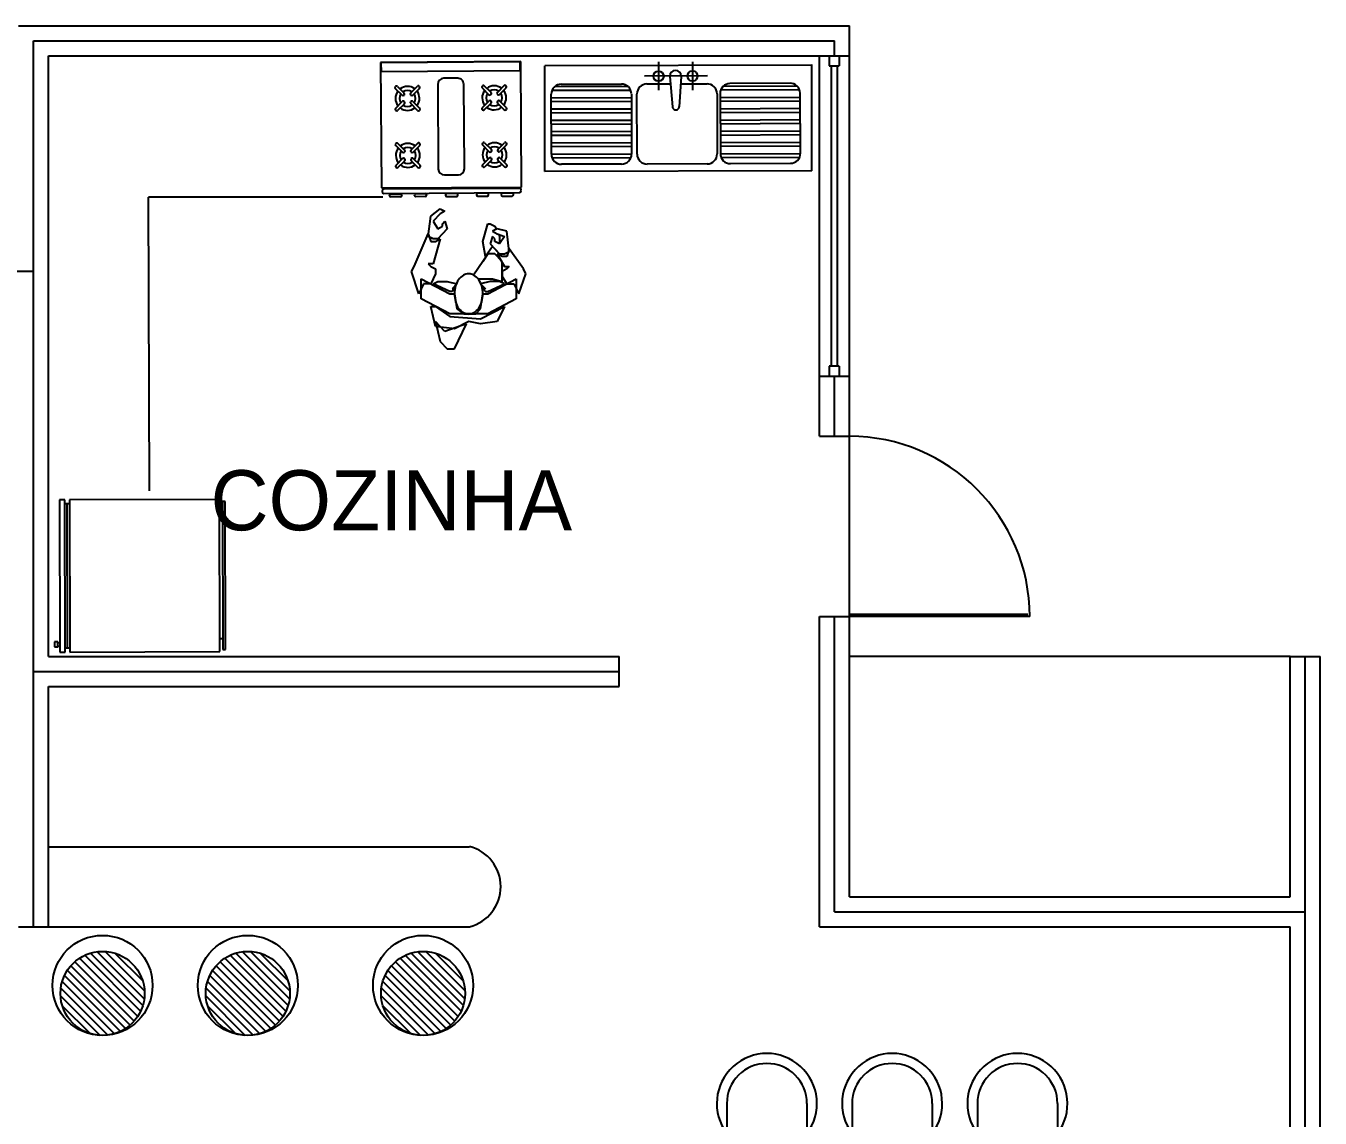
# Model space of a CAD drawing. Header units: millimetres. Extents: x 686.5 to 717.1, y 236.1 to 261.6.
# Drawn here: x 699.651 to 701.266, y 246.647 to 248.011 of the extents above; entities that cross this region are included whole.
import ezdxf

# ---------------------------------------------------------------- set-up
doc = ezdxf.new("R2010")
doc.units = ezdxf.units.MM
doc.linetypes.add('ACAD_ISO04W100', pattern=[30.5, 24, -3, 0.5, -3])
doc.linetypes.add('CENTER2', pattern=[1.125, 0.75, -0.125, 0.125, -0.125])
for name, color, linetype in [('3', 1, 'Continuous'), ('EJE', 4, 'ACAD_ISO04W100'), ('LETREROS', 31, 'Continuous'), ('MUE', 2, 'Continuous'), ('MURO1', 3, 'Continuous'), ('PROYECCIONES', 73, 'ACAD_ISO04W100'), ('PUERTAS', 191, 'Continuous'), ('VENTANAS', 111, 'Continuous')]:
    doc.layers.add(name, color=color, linetype=linetype)

# ---------------------------------------------------------------- blocks, each defined once
blk = doc.blocks.new('SILLA2')
at = {"layer": 'MUE', "color": 2}
for p, q in [((-0.2279, 0.0585), (-0.0311, 0.2553)), ((-0.2266, 0.0194), (0.0081, 0.2541)), ((-0.2196, -0.014), (0.0415, 0.247)), ((-0.2188, 0.108), (-0.0805, 0.2463)), ((-0.2085, -0.0433), (0.0707, 0.2359)), ((-0.194, -0.0693), (0.0967, 0.2215)), ((-0.1766, -0.0923), (0.1197, 0.204)), ((-0.1564, -0.1125), (0.1399, 0.1838)), ((-0.1334, -0.1299), (0.1573, 0.1609)), ((-0.1075, -0.1444), (0.1718, 0.1349)), ((-0.0782, -0.1555), (0.183, 0.1057)), ((-0.0449, -0.1626), (0.19, 0.0723)), ((-0.0058, -0.1639), (0.1913, 0.0332)), ((0.0436, -0.155), (0.1824, -0.0161))]:
    blk.add_line(p, q, dxfattribs=at)
for centre, radius in [((-0.0583, 0.0457), 0.25), ((-0.0183, 0.0457), 0.21)]:
    blk.add_circle(centre, radius, dxfattribs=at)
blk = doc.blocks.new('REFRI')
at = {"layer": '3', "color": 2}
for p, q in [((-0.3401, 0.3951), (-0.366, 0.395)), ((-0.366, 0.395), (-0.3659, 0.3775)), ((-0.3401, 0.3776), (-0.3401, 0.3951)), ((0.3684, 0.3693), (-0.3916, 0.3673)), ((-0.3916, 0.3673), (-0.3915, 0.3413)), ((-0.3915, 0.3413), (0.3685, 0.3433)), ((-0.3717, 0.3182), (-0.3718, 0.3414)), ((-0.3718, 0.3298), (0.3488, 0.3317)), ((-0.3659, 0.3775), (-0.3401, 0.3776)), ((-0.3626, 0.3775), (-0.3626, 0.3674)), ((-0.3434, 0.3776), (-0.3433, 0.3674)), ((0.3489, 0.3201), (0.3488, 0.3433)), ((0.3685, 0.3433), (0.3684, 0.3693)), ((0.3686, 0.3201), (-0.3914, 0.3181)), ((-0.3914, 0.3181), (-0.3895, -0.4319)), ((0.3705, -0.4299), (0.3686, 0.3201)), ((-0.3895, -0.4319), (0.3705, -0.4299)), ((0.3603, -0.4445), (-0.3792, -0.4464)), ((-0.3792, -0.4464), (-0.3791, -0.4598)), ((-0.3237, -0.4317), (-0.3236, -0.4462)), ((0.3047, -0.4301), (0.3048, -0.4446)), ((0.3603, -0.4579), (0.3603, -0.4445)), ((-0.3791, -0.4598), (0.3603, -0.4579))]:
    blk.add_line(p, q, dxfattribs=at)
blk = doc.blocks.new('COMEDOR1')
at = {"layer": '3', "color": 2}
for p, q in [((-0.8366, 0.8259), (-0.8366, 0.6259)), ((-0.4366, 0.8259), (-0.4366, 0.6259)), ((-0.211, 0.8259), (-0.211, 0.6259)), ((0.189, 0.8259), (0.189, 0.6259)), ((0.4146, 0.8259), (0.4146, 0.6259)), ((0.8146, 0.8259), (0.8146, 0.6259)), ((0.8646, 0.5259), (-0.8866, 0.5259)), ((-0.7866, 0.5759), (-0.4866, 0.5759)), ((-0.161, 0.5759), (0.139, 0.5759)), ((0.4646, 0.5759), (0.7646, 0.5759)), ((-1.445, 0.2259), (-1.245, 0.2259)), ((1.423, 0.2259), (1.223, 0.2259)), ((-1.195, -0.1241), (-1.195, 0.1759)), ((1.173, -0.1241), (1.173, 0.1759)), ((-1.445, -0.1741), (-1.245, -0.1741)), ((1.423, -0.1741), (1.223, -0.1741)), ((0.8646, -0.4741), (-0.8866, -0.4741)), ((-0.8366, -0.7741), (-0.8366, -0.5741)), ((-0.7866, -0.5241), (-0.4866, -0.5241)), ((-0.4366, -0.7741), (-0.4366, -0.5741)), ((-0.211, -0.7741), (-0.211, -0.5741)), ((-0.161, -0.5241), (0.139, -0.5241)), ((0.189, -0.7741), (0.189, -0.5741)), ((0.4146, -0.7741), (0.4146, -0.5741)), ((0.4646, -0.5241), (0.7646, -0.5241)), ((0.8146, -0.7741), (0.8146, -0.5741))]:
    blk.add_line(p, q, dxfattribs=at)
for centre, radius, start, end in [((-0.6366, 0.8259), 0.25, 323.1301, 216.8699), ((-0.011, 0.8259), 0.25, 323.1301, 216.8699), ((0.6146, 0.8259), 0.25, 323.1301, 216.8699), ((-0.6366, 0.8259), 0.2, 360, 180), ((-0.011, 0.8259), 0.2, 360, 180), ((0.6146, 0.8259), 0.2, 360, 180), ((-0.7866, 0.6259), 0.05, 180, 270), ((-0.4866, 0.6259), 0.05, 270, 360), ((-0.161, 0.6259), 0.05, 180, 270), ((0.139, 0.6259), 0.05, 270, 360), ((0.4646, 0.6259), 0.05, 180, 270), ((0.7646, 0.6259), 0.05, 270, 360), ((-0.8866, 0.3259), 0.2, 90, 157.97569), ((0.8646, 0.3259), 0.2, 22.02431, 90), ((-0.145, 0.0259), 1, 157.97569, 202.02431), ((0.123, 0.0259), 1, 337.97569, 22.02431), ((-1.445, 0.0259), 0.25, 53.1301, 306.8699), ((1.423, 0.0259), 0.25, 233.1301, 126.8699), ((-1.445, 0.0259), 0.2, 90, 270), ((-1.245, 0.1759), 0.05, 360, 90), ((1.223, 0.1759), 0.05, 90, 180), ((1.423, 0.0259), 0.2, 270, 90), ((-1.245, -0.1241), 0.05, 270, 360), ((1.223, -0.1241), 0.05, 180, 270), ((-0.8866, -0.2741), 0.2, 202.02431, 270), ((0.8646, -0.2741), 0.2, 270, 337.97569), ((-0.7866, -0.5741), 0.05, 90, 180), ((-0.4866, -0.5741), 0.05, 360, 90), ((-0.161, -0.5741), 0.05, 90, 180), ((0.139, -0.5741), 0.05, 360, 90), ((0.4646, -0.5741), 0.05, 90, 180), ((0.7646, -0.5741), 0.05, 360, 90), ((-0.6366, -0.7741), 0.25, 143.1301, 36.8699), ((-0.011, -0.7741), 0.25, 143.1301, 36.8699), ((0.6146, -0.7741), 0.25, 143.1301, 36.8699), ((-0.6366, -0.7741), 0.2, 180, 360), ((-0.011, -0.7741), 0.2, 180, 360), ((0.6146, -0.7741), 0.2, 180, 360)]:
    blk.add_arc(centre, radius, start, end, dxfattribs=at)
blk = doc.blocks.new('FREGADERO1')
at = {"layer": '3', "color": 2, "linetype": 'CENTER2'}
for p, q in [((-0.1387, 0.2614), (-0.1384, 0.1195)), ((0.0303, 0.2618), (0.0306, 0.1199)), ((0.1058, 0.1913), (-0.2089, 0.1895))]:
    blk.add_line(p, q, dxfattribs=at)
at = {"layer": '3', "color": 2}
for p, q in [((0.626, 0.2442), (-0.7072, 0.241)), ((-0.706, -0.2856), (-0.7072, 0.241)), ((0.6273, -0.2824), (0.6268, 0.2483)), ((-0.2907, 0.1379), (-0.6579, 0.137)), ((-0.6243, 0.15), (-0.3243, 0.1508)), ((-0.1967, 0.1511), (-0.0795, 0.1513)), ((-0.0826, 0.1878), (-0.0695, 0.0368)), ((-0.0254, 0.1884), (-0.0358, 0.0371)), ((-0.0279, 0.1515), (0.1033, 0.1518)), ((0.1844, 0.1398), (0.5516, 0.1419)), ((0.5179, 0.1547), (0.2179, 0.153)), ((-0.6735, -0.2001), (-0.6742, 0.0999)), ((-0.2741, 0.0816), (-0.6741, 0.0807)), ((-0.2777, 0.1191), (-0.6708, 0.1182)), ((-0.2742, 0.1009), (-0.2735, -0.1991)), ((-0.2459, -0.199), (-0.2466, 0.1009)), ((0.1534, 0.1019), (0.1541, -0.1981)), ((0.1682, 0.1027), (0.1699, -0.1973)), ((0.1683, 0.0834), (0.5683, 0.0857)), ((0.1684, 0.0647), (0.5684, 0.067)), ((0.1715, 0.121), (0.5646, 0.1232)), ((0.5699, -0.195), (0.5682, 0.105)), ((-0.2741, 0.0629), (-0.6741, 0.0619)), ((-0.274, 0.0254), (-0.674, 0.0244)), ((-0.274, 0.0066), (-0.674, 0.0057)), ((0.1686, 0.0272), (0.5686, 0.0295)), ((0.1687, 0.0084), (0.5687, 0.0107)), ((-0.2739, -0.0309), (-0.6739, -0.0318)), ((-0.2738, -0.0496), (-0.6738, -0.0506)), ((0.169, -0.0291), (0.5689, -0.0268)), ((0.1691, -0.0478), (0.5691, -0.0455)), ((-0.2737, -0.0871), (-0.6737, -0.0881)), ((-0.2737, -0.1059), (-0.6737, -0.1068)), ((0.1693, -0.0853), (0.5693, -0.083)), ((0.1694, -0.1041), (0.5694, -0.1018)), ((-0.2736, -0.1434), (-0.6736, -0.1443)), ((-0.2736, -0.1621), (-0.6736, -0.1631)), ((0.1696, -0.1416), (0.5696, -0.1393)), ((0.1697, -0.1603), (0.5697, -0.158)), ((-0.2735, -0.1996), (-0.6735, -0.2006)), ((-0.2773, -0.2184), (-0.6696, -0.2193)), ((-0.3234, -0.2492), (-0.6233, -0.25)), ((0.1042, -0.2482), (-0.1958, -0.2489)), ((0.1699, -0.1978), (0.5699, -0.1955)), ((0.1739, -0.2165), (0.5662, -0.2143)), ((0.2202, -0.247), (0.5202, -0.2453)), ((0.6273, -0.2824), (-0.706, -0.2856))]:
    blk.add_line(p, q, dxfattribs=at)
for centre in [(-0.1385, 0.1899), (0.0305, 0.1908)]:
    blk.add_circle(centre, 0.0254, dxfattribs=at)
for centre, radius, start, end in [((-0.054, 0.1903), 0.0287, 0.52956, 180.52956), ((-0.6242, 0.1), 0.05, 90.13687, 180.13687), ((-0.3242, 0.1008), 0.05, 0.13687, 90.13687), ((-0.1966, 0.1011), 0.05, 90.13687, 180.13687), ((0.1034, 0.1018), 0.05, 0.13687, 90.13687), ((0.2182, 0.103), 0.05, 90.32732, 180.32732), ((0.5182, 0.1047), 0.05, 0.32732, 90.32732), ((-0.0526, 0.0383), 0.0169, 180.52956, 0.52956), ((-0.6235, -0.2), 0.05, 180.13687, 270.13687), ((-0.3235, -0.1992), 0.05, 270.13687, 0.13687), ((-0.1959, -0.1989), 0.05, 180.13687, 270.13687), ((0.1041, -0.1982), 0.05, 270.13687, 0.13687), ((0.2199, -0.197), 0.05, 180.32732, 270.32732), ((0.5199, -0.1953), 0.05, 270.32732, 0.32732)]:
    blk.add_arc(centre, radius, start, end, dxfattribs=at)
blk = doc.blocks.new('ESTUFA1')
at = {"layer": '3', "color": 2}
for p, q in [((-0.3563, 0.3979), (-0.3563, 0.3952)), ((0.3294, 0.4113), (-0.3476, 0.4068)), ((-0.3475, 0.3865), (0.3295, 0.3911)), ((-0.3179, 0.4183), (-0.3179, 0.4163)), ((-0.2635, 0.4251), (-0.3114, 0.4248)), ((-0.3113, 0.4098), (-0.2634, 0.4101)), ((-0.2569, 0.4167), (-0.2569, 0.4187)), ((-0.1938, 0.4191), (-0.1938, 0.4171)), ((-0.1394, 0.426), (-0.1874, 0.4256)), ((-0.1873, 0.4106), (-0.1393, 0.411)), ((-0.1329, 0.4175), (-0.1329, 0.4195)), ((-0.0397, 0.4201), (-0.0397, 0.4181)), ((0.0147, 0.427), (-0.0333, 0.4267)), ((-0.0332, 0.4117), (0.0148, 0.412)), ((0.0212, 0.4185), (0.0212, 0.4205)), ((0.1164, 0.4192), (0.1163, 0.4212)), ((0.1228, 0.4277), (0.1707, 0.428)), ((0.1708, 0.413), (0.1229, 0.4127)), ((0.1773, 0.4216), (0.1773, 0.4196)), ((0.2404, 0.42), (0.2404, 0.422)), ((0.2469, 0.4286), (0.2948, 0.4289)), ((0.2949, 0.4139), (0.247, 0.4136)), ((0.3013, 0.4224), (0.3014, 0.4204)), ((0.3383, 0.3999), (0.3382, 0.4026)), ((0.342, 0.3845), (-0.358, 0.3798)), ((-0.358, 0.3798), (-0.3538, -0.2468)), ((0.3462, -0.2421), (0.342, 0.3845)), ((-0.2842, 0.2774), (-0.2828, 0.2788)), ((-0.25, 0.2346), (-0.2841, 0.2682)), ((-0.2736, 0.2789), (-0.2394, 0.2452)), ((-0.2078, 0.2454), (-0.1742, 0.2796)), ((-0.1635, 0.269), (-0.1971, 0.2349)), ((-0.165, 0.2796), (-0.1635, 0.2782)), ((-0.0724, 0.2889), (-0.0695, -0.1338)), ((0.0274, 0.3196), (-0.0426, 0.3191)), ((0.0605, -0.1329), (0.0576, 0.2898)), ((0.1503, 0.2818), (0.1489, 0.2803)), ((0.149, 0.2711), (0.1831, 0.2375)), ((0.1936, 0.2482), (0.1595, 0.2818)), ((0.2589, 0.2825), (0.2253, 0.2484)), ((0.2359, 0.2378), (0.2696, 0.272)), ((0.2695, 0.2812), (0.2681, 0.2826)), ((-0.2834, 0.1688), (-0.2498, 0.2029)), ((-0.2394, 0.236), (-0.2408, 0.2346)), ((-0.2406, 0.203), (-0.2391, 0.2016)), ((-0.2063, 0.2349), (-0.2078, 0.2363)), ((-0.2075, 0.2018), (-0.2061, 0.2032)), ((-0.1969, 0.2033), (-0.1628, 0.1696)), ((0.1833, 0.2059), (0.1496, 0.1717)), ((0.1603, 0.1612), (0.194, 0.1953)), ((0.1923, 0.2375), (0.1937, 0.239)), ((0.1939, 0.2045), (0.1925, 0.2059)), ((0.2253, 0.2392), (0.2267, 0.2378)), ((0.227, 0.2062), (0.2256, 0.2047)), ((0.2256, 0.1955), (0.2597, 0.1619)), ((0.2703, 0.1725), (0.2361, 0.2062)), ((-0.2819, 0.1582), (-0.2834, 0.1596)), ((-0.2391, 0.1924), (-0.2728, 0.1583)), ((-0.1733, 0.1589), (-0.2075, 0.1926)), ((-0.1627, 0.1604), (-0.1641, 0.159)), ((0.1497, 0.1625), (0.1511, 0.1611)), ((0.2689, 0.1619), (0.2703, 0.1634)), ((-0.2808, -0.006), (-0.2822, -0.0074)), ((-0.2822, -0.0166), (-0.2481, -0.0503)), ((-0.2375, -0.0396), (-0.2717, -0.0059)), ((-0.2389, -0.0502), (-0.2375, -0.0488)), ((-0.1722, -0.0053), (-0.2059, -0.0394)), ((-0.2058, -0.0486), (-0.2044, -0.05)), ((-0.1952, -0.0499), (-0.1616, -0.0158)), ((-0.1616, -0.0066), (-0.163, -0.0052)), ((0.1508, -0.0045), (0.1522, -0.0031)), ((0.185, -0.0474), (0.1509, -0.0137)), ((0.1614, -0.003), (0.1956, -0.0367)), ((0.1956, -0.0459), (0.1942, -0.0473)), ((0.2272, -0.0365), (0.2608, -0.0023)), ((0.2287, -0.0471), (0.2272, -0.0457)), ((0.2715, -0.0129), (0.2379, -0.047)), ((0.27, -0.0023), (0.2715, -0.0037)), ((-0.2478, -0.0819), (-0.2815, -0.116)), ((-0.2815, -0.1252), (-0.28, -0.1266)), ((-0.2708, -0.1266), (-0.2372, -0.0924)), ((-0.2372, -0.0832), (-0.2387, -0.0818)), ((-0.2042, -0.0816), (-0.2056, -0.083)), ((-0.2056, -0.0922), (-0.1714, -0.1259)), ((-0.1609, -0.1152), (-0.195, -0.0815)), ((-0.1622, -0.1258), (-0.1608, -0.1244)), ((0.1516, -0.1131), (0.1852, -0.079)), ((0.1531, -0.1237), (0.1516, -0.1223)), ((0.1959, -0.0895), (0.1622, -0.1236)), ((0.1944, -0.0789), (0.1959, -0.0803)), ((0.2275, -0.0801), (0.2289, -0.0787)), ((0.2617, -0.123), (0.2275, -0.0893)), ((0.2381, -0.0786), (0.2722, -0.1123)), ((0.2723, -0.1215), (0.2709, -0.1229)), ((-0.0393, -0.1636), (0.0307, -0.1632)), ((-0.3538, -0.2468), (0.3462, -0.2421)), ((-0.3502, -0.2002), (0.342, -0.1956)), ((-0.3499, -0.2468), (-0.3502, -0.2002)), ((0.3423, -0.2421), (-0.3499, -0.2468)), ((0.342, -0.1956), (0.3423, -0.2421))]:
    blk.add_line(p, q, dxfattribs=at)
for centre, radius, start, end in [((-0.3475, 0.398), 0.00877, 90.38573, 180.38573), ((-0.3475, 0.3953), 0.00878, 180.38573, 270.38573), ((-0.3114, 0.4183), 0.0065, 90.38573, 180.38573), ((-0.3114, 0.4163), 0.0065, 180.38573, 270.38573), ((-0.2634, 0.4186), 0.0065, 0.38573, 90.38573), ((-0.2634, 0.4166), 0.0065, 270.38573, 0.38573), ((-0.1873, 0.4191), 0.0065, 90.38573, 180.38573), ((-0.1873, 0.4171), 0.0065, 180.38573, 270.38573), ((-0.1394, 0.4195), 0.0065, 0.38573, 90.38573), ((-0.1394, 0.4175), 0.0065, 270.38573, 0.38573), ((-0.0332, 0.4202), 0.0065, 90.38573, 180.38573), ((-0.0332, 0.4182), 0.0065, 180.38573, 270.38573), ((0.0147, 0.4205), 0.0065, 0.38573, 90.38573), ((0.0147, 0.4185), 0.0065, 270.38573, 0.38573), ((0.1228, 0.4212), 0.0065, 90.38573, 180.38573), ((0.1229, 0.4192), 0.0065, 180.38573, 270.38573), ((0.1708, 0.4215), 0.0065, 0.38573, 90.38573), ((0.1708, 0.4195), 0.0065, 270.38573, 0.38573), ((0.2469, 0.4221), 0.0065, 90.38573, 180.38573), ((0.2469, 0.4201), 0.0065, 180.38573, 270.38573), ((0.2948, 0.4224), 0.0065, 0.38573, 90.38573), ((0.2949, 0.4204), 0.0065, 270.38573, 0.38573), ((0.3295, 0.4025), 0.00878, 0.38573, 90.38573), ((0.3295, 0.3998), 0.00878, 270.38573, 0.38573), ((-0.2795, 0.2729), 0.0065, 135.38573, 225.38573), ((-0.2781, 0.2743), 0.0065, 45.38573, 135.38573), ((-0.2235, 0.2189), 0.06, 52.56648, 128.20497), ((-0.2235, 0.2189), 0.04, 56.19265, 124.5788), ((-0.1695, 0.275), 0.0065, 45.38573, 135.38573), ((-0.1681, 0.2736), 0.0065, 315.38573, 45.38573), ((-0.0424, 0.2891), 0.03, 90.38573, 180.38573), ((0.0276, 0.2896), 0.03, 0.38573, 90.38573), ((0.1535, 0.2758), 0.0065, 135.38573, 225.38573), ((0.1549, 0.2772), 0.0065, 45.38573, 135.38573), ((0.2096, 0.2218), 0.06, 52.56648, 128.20497), ((0.2096, 0.2218), 0.04, 56.19265, 124.5788), ((0.2096, 0.2218), 0.06, 322.56648, 38.20497), ((0.2636, 0.2779), 0.0065, 45.38573, 135.38573), ((0.265, 0.2765), 0.0065, 315.38573, 45.38573), ((-0.2235, 0.2189), 0.06, 142.56648, 218.20497), ((-0.2235, 0.2189), 0.04, 146.19265, 214.5788), ((-0.2454, 0.2392), 0.0065, 225.38573, 315.38573), ((-0.2451, 0.1984), 0.0065, 45.38573, 135.38573), ((-0.244, 0.2406), 0.0065, 315.38573, 45.38573), ((-0.2437, 0.197), 0.0065, 315.38573, 45.38573), ((-0.2032, 0.2409), 0.0065, 135.38573, 225.38573), ((-0.2029, 0.1972), 0.0065, 135.38573, 225.38573), ((-0.2018, 0.2395), 0.0065, 225.38573, 315.38573), ((-0.2015, 0.1987), 0.0065, 45.38573, 135.38573), ((-0.2235, 0.2189), 0.04, 326.19265, 34.5788), ((-0.2235, 0.2189), 0.06, 322.56648, 38.20497), ((0.2096, 0.2218), 0.06, 142.56648, 218.20497), ((0.2096, 0.2218), 0.04, 146.19265, 214.5788), ((0.1877, 0.2421), 0.0065, 225.38573, 315.38573), ((0.1879, 0.2013), 0.0065, 45.38573, 135.38573), ((0.1891, 0.2435), 0.0065, 315.38573, 45.38573), ((0.1894, 0.1999), 0.0065, 315.38573, 45.38573), ((0.2299, 0.2438), 0.0065, 135.38573, 225.38573), ((0.2302, 0.2002), 0.0065, 135.38573, 225.38573), ((0.2313, 0.2424), 0.0065, 225.38573, 315.38573), ((0.2316, 0.2016), 0.0065, 45.38573, 135.38573), ((0.2096, 0.2218), 0.04, 326.19265, 34.5788), ((-0.2788, 0.1642), 0.0065, 135.38573, 225.38573), ((-0.2774, 0.1628), 0.0065, 225.38573, 315.38573), ((-0.2235, 0.2189), 0.06, 232.56648, 308.20497), ((-0.2235, 0.2189), 0.04, 236.19265, 304.5788), ((-0.1688, 0.1636), 0.0065, 225.38573, 315.38573), ((-0.1674, 0.165), 0.0065, 315.38573, 45.38573), ((0.1543, 0.1672), 0.0065, 135.38573, 225.38573), ((0.1557, 0.1658), 0.0065, 225.38573, 315.38573), ((0.2096, 0.2218), 0.06, 232.56648, 308.20497), ((0.2096, 0.2218), 0.04, 236.19265, 304.5788), ((0.2643, 0.1665), 0.0065, 225.38573, 315.38573), ((0.2657, 0.1679), 0.0065, 315.38573, 45.38573), ((-0.2776, -0.012), 0.0065, 135.38573, 225.38573), ((-0.2215, -0.0659), 0.06, 142.56648, 218.20497), ((-0.2762, -0.0106), 0.0065, 45.38573, 135.38573), ((-0.2215, -0.0659), 0.04, 146.19265, 214.5788), ((-0.2215, -0.0659), 0.06, 52.56648, 128.20497), ((-0.2435, -0.0456), 0.0065, 225.38573, 315.38573), ((-0.2215, -0.0659), 0.04, 56.19265, 124.5788), ((-0.2421, -0.0442), 0.0065, 315.38573, 45.38573), ((-0.2013, -0.0439), 0.0065, 135.38573, 225.38573), ((-0.1999, -0.0454), 0.0065, 225.38573, 315.38573), ((-0.2215, -0.0659), 0.04, 326.19265, 34.5788), ((-0.2215, -0.0659), 0.06, 322.56648, 38.20497), ((-0.1676, -0.0098), 0.0065, 45.38573, 135.38573), ((-0.1662, -0.0112), 0.0065, 315.38573, 45.38573), ((0.1555, -0.0091), 0.0065, 135.38573, 225.38573), ((0.2115, -0.063), 0.06, 142.56648, 218.20497), ((0.1569, -0.0076), 0.0065, 45.38573, 135.38573), ((0.2115, -0.063), 0.04, 146.19265, 214.5788), ((0.2115, -0.063), 0.06, 52.56648, 128.20497), ((0.1896, -0.0427), 0.0065, 225.38573, 315.38573), ((0.2115, -0.063), 0.04, 56.19265, 124.5788), ((0.191, -0.0413), 0.0065, 315.38573, 45.38573), ((0.2318, -0.041), 0.0065, 135.38573, 225.38573), ((0.2332, -0.0424), 0.0065, 225.38573, 315.38573), ((0.2115, -0.063), 0.04, 326.19265, 34.5788), ((0.2115, -0.063), 0.06, 322.56648, 38.20497), ((0.2655, -0.0069), 0.0065, 45.38573, 135.38573), ((0.2669, -0.0083), 0.0065, 315.38573, 45.38573), ((-0.2769, -0.1206), 0.0065, 135.38573, 225.38573), ((-0.2755, -0.122), 0.0065, 225.38573, 315.38573), ((-0.2215, -0.0659), 0.06, 232.56648, 308.20497), ((-0.2432, -0.0865), 0.0065, 45.38573, 135.38573), ((-0.2215, -0.0659), 0.04, 236.19265, 304.5788), ((-0.2418, -0.0879), 0.0065, 315.38573, 45.38573), ((-0.201, -0.0876), 0.0065, 135.38573, 225.38573), ((-0.1996, -0.0862), 0.0065, 45.38573, 135.38573), ((-0.1669, -0.1213), 0.0065, 225.38573, 315.38573), ((-0.1655, -0.1198), 0.0065, 315.38573, 45.38573), ((0.1562, -0.1177), 0.0065, 135.38573, 225.38573), ((0.1576, -0.1191), 0.0065, 225.38573, 315.38573), ((0.2115, -0.063), 0.06, 232.56648, 308.20497), ((0.1899, -0.0835), 0.0065, 45.38573, 135.38573), ((0.2115, -0.063), 0.04, 236.19265, 304.5788), ((0.1913, -0.0849), 0.0065, 315.38573, 45.38573), ((0.2321, -0.0847), 0.0065, 135.38573, 225.38573), ((0.2335, -0.0832), 0.0065, 45.38573, 135.38573), ((0.2662, -0.1183), 0.0065, 225.38573, 315.38573), ((0.2676, -0.1169), 0.0065, 315.38573, 45.38573), ((-0.0395, -0.1336), 0.03, 180.38573, 270.38573), ((0.0305, -0.1332), 0.03, 270.38573, 0.38573)]:
    blk.add_arc(centre, radius, start, end, dxfattribs=at)
blk = doc.blocks.new('PERSON')
at = {"layer": '3', "color": 2, "linetype": 'Continuous'}
for p, q in [((-0.2553, 0.2548), (-0.2078, 0.2923)), ((-0.2078, 0.2673), (-0.2434, 0.2298)), ((-0.2078, 0.2923), (-0.1841, 0.2798)), ((-0.1841, 0.2798), (-0.2078, 0.2673)), ((-0.2672, 0.1548), (-0.2553, 0.2548)), ((-0.2434, 0.2298), (-0.2197, 0.1923)), ((-0.2197, 0.1923), (-0.1959, 0.2048)), ((-0.1959, 0.2173), (-0.1841, 0.2298)), ((-0.1959, 0.2048), (-0.1959, 0.2173)), ((-0.1841, 0.2298), (-0.1722, 0.1923)), ((0.0059, 0.1298), (0.0297, 0.2173)), ((0.0297, 0.2173), (0.0416, 0.2173)), ((0.0416, 0.2173), (0.0653, 0.2048)), ((0.0653, 0.2048), (0.0724, 0.1898)), ((-0.3384, 0.0048), (-0.2672, 0.1673)), ((-0.2672, 0.1673), (-0.2553, 0.1298)), ((-0.2434, 0.1423), (-0.2672, 0.1548)), ((-0.2553, 0.1298), (-0.2316, 0.1298)), ((-0.2078, 0.1423), (-0.2434, 0.0173)), ((-0.2197, 0.1423), (-0.2434, 0.1423)), ((-0.2316, 0.1298), (-0.2078, 0.1423)), ((-0.1722, 0.1923), (-0.2197, 0.1423)), ((0.0178, 0.0548), (0.0059, 0.1298)), ((0.0534, 0.1548), (0.0416, 0.1173)), ((0.0772, 0.1923), (0.0534, 0.1798)), ((0.0534, 0.1798), (0.0772, 0.1673)), ((0.0653, 0.1423), (0.0534, 0.1548)), ((0.0653, 0.1298), (0.0653, 0.1423)), ((0.0891, 0.1173), (0.0653, 0.1298)), ((0.1247, 0.1798), (0.0772, 0.1923)), ((0.0772, 0.1673), (0.1128, 0.1548)), ((0.0843, 0.1648), (0.0891, 0.1548)), ((0.1128, 0.1548), (0.0891, 0.1173)), ((0.0891, 0.1548), (0.0891, 0.1173)), ((0.1366, 0.0798), (0.1247, 0.1798)), ((0.0297, 0.0673), (0.0059, 0.0298)), ((0.0534, 0.1048), (0.0178, 0.0548)), ((0.0653, 0.0673), (0.0297, 0.0673)), ((0.0416, 0.1173), (0.0891, 0.0673)), ((0.0891, 0.0673), (0.0534, 0.1048)), ((0.1009, 0.0298), (0.0653, 0.0673)), ((0.0772, 0.0673), (0.1128, 0.0048)), ((0.1009, 0.0548), (0.0772, 0.0673)), ((0.0891, 0.0673), (0.1128, 0.0673)), ((0.1128, 0.0673), (0.1366, 0.0798)), ((0.1366, 0.0923), (0.1247, 0.0548)), ((0.2078, -0.0077), (0.1366, 0.0923)), ((-0.3503, -0.0202), (-0.3384, 0.0048)), ((-0.2672, 0.0173), (-0.2553, 0.0048)), ((-0.2434, 0.0173), (-0.2672, 0.0173)), ((-0.2553, 0.0048), (-0.2316, -0.0077)), ((0.0059, 0.0298), (-0.0408, -0.0391)), ((0.1247, 0.0548), (0.1009, 0.0548)), ((0.1009, -0.0702), (0.1009, 0.0298)), ((0.1128, 0.0048), (0.1366, 0.0048)), ((0.1366, 0.0048), (0.1247, -0.0077)), ((-0.3147, -0.1327), (-0.3503, -0.0202)), ((-0.3028, -0.1577), (-0.3028, -0.0577)), ((-0.3028, -0.0577), (-0.1603, -0.1327)), ((-0.2316, -0.0327), (-0.2553, -0.0827)), ((-0.2316, -0.0077), (-0.2316, -0.0327)), ((-0.0187, -0.0577), (0.0534, -0.0577)), ((0.0297, -0.1327), (0.1722, -0.0577)), ((0.0534, -0.0577), (0.1009, -0.0702)), ((0.1247, -0.0077), (0.1009, -0.0202)), ((0.1009, -0.0202), (0.1009, -0.0452)), ((0.1009, -0.0452), (0.1247, -0.0827)), ((0.1722, -0.0577), (0.1722, -0.1577)), ((0.1841, -0.1327), (0.2197, -0.0327)), ((0.2197, -0.0327), (0.2078, -0.0077)), ((-0.2909, -0.0827), (-0.3147, -0.1327)), ((-0.2553, -0.0827), (-0.2909, -0.0827)), ((-0.2434, -0.0827), (-0.2197, -0.0702)), ((-0.1603, -0.1202), (-0.2434, -0.0827)), ((-0.2197, -0.0702), (-0.1722, -0.0702)), ((-0.1722, -0.0702), (-0.1247, -0.0827)), ((-0.1484, -0.1202), (-0.1603, -0.1202)), ((-0.1247, -0.0827), (-0.1484, -0.1077)), ((-0.1366, -0.1077), (-0.1484, -0.1202)), ((-0.1484, -0.1077), (-0.1366, -0.1077)), ((0.0416, -0.0702), (-0.0059, -0.0827)), ((-0.0059, -0.0827), (0.0178, -0.1077)), ((0.0059, -0.1077), (0.0178, -0.1202)), ((0.0178, -0.1077), (0.0059, -0.1077)), ((0.0178, -0.1202), (0.0297, -0.1202)), ((0.0297, -0.1202), (0.1128, -0.0827)), ((0.0891, -0.0702), (0.0416, -0.0702)), ((0.1128, -0.0827), (0.0891, -0.0702)), ((0.1247, -0.0827), (0.1603, -0.0827)), ((0.1603, -0.0827), (0.1841, -0.1327)), ((-0.3028, -0.1577), (-0.3028, -0.1577)), ((-0.1603, -0.2327), (-0.3028, -0.1577)), ((-0.1603, -0.1327), (-0.1366, -0.1327)), ((-0.1366, -0.1327), (-0.1247, -0.2077)), ((-0.0059, -0.2077), (0.0059, -0.1327)), ((0.0059, -0.1327), (0.0297, -0.1327)), ((0.1722, -0.1577), (0.0297, -0.2327)), ((0.1722, -0.1577), (0.1722, -0.1577)), ((-0.2316, -0.2952), (-0.2553, -0.1952)), ((-0.2553, -0.1952), (-0.2316, -0.1952)), ((-0.2316, -0.1952), (-0.1603, -0.2452)), ((0.0297, -0.2327), (-0.1603, -0.2327)), ((-0.1603, -0.2452), (-0.0059, -0.2577)), ((-0.1247, -0.2077), (-0.0891, -0.2327)), ((-0.0891, -0.2327), (-0.0297, -0.2327)), ((-0.0297, -0.2327), (-0.0059, -0.2077)), ((-0.0059, -0.2577), (0.1128, -0.1952)), ((0.1128, -0.1952), (0.0772, -0.2702)), ((-0.2316, -0.2702), (-0.2078, -0.3702)), ((-0.1841, -0.3202), (-0.2316, -0.2702)), ((-0.1366, -0.3077), (-0.2316, -0.2952)), ((-0.0772, -0.2827), (-0.1841, -0.3202)), ((-0.0653, -0.2702), (-0.1366, -0.3077)), ((-0.1366, -0.4077), (-0.0772, -0.2827)), ((-0.0059, -0.2827), (-0.0653, -0.2702)), ((0.0772, -0.2702), (-0.0059, -0.2827)), ((-0.2078, -0.3702), (-0.1722, -0.4077)), ((-0.1722, -0.4077), (-0.1366, -0.4077))]:
    blk.add_line(p, q, dxfattribs=at)
for centre, radius, start, end in [((-0.03, -0.1228), 0.1052, 144.70157, 163.65557), ((-0.0519, -0.1073), 0.0785, 120.32972, 144.70157), ((-0.0657, -0.0837), 0.0511, 90, 120.32972), ((-0.0657, -0.0837), 0.0511, 59.67028, 90), ((-0.0795, -0.1073), 0.0785, 35.29843, 59.67028), ((-0.1014, -0.1228), 0.1052, 16.34443, 35.29843), ((0.0045, -0.1329), 0.1412, 163.65557, 180), ((-0.1359, -0.1329), 0.1412, 360, 16.34443), ((0.0045, -0.1329), 0.1412, 180, 196.34443), ((-0.03, -0.1431), 0.1052, 196.34443, 215.29843), ((-0.1014, -0.1431), 0.1052, 324.70157, 343.65557), ((-0.1359, -0.1329), 0.1412, 343.65557, 0), ((-0.0519, -0.1585), 0.0785, 215.29843, 239.67028), ((-0.0657, -0.1822), 0.0511, 239.67028, 270), ((-0.0657, -0.1822), 0.0511, 270, 300.32972), ((-0.0795, -0.1585), 0.0785, 300.32972, 324.70157)]:
    blk.add_arc(centre, radius, start, end, dxfattribs=at)

msp = doc.modelspace()

# ---------------------------------------------------------------- linework, layer by layer
at = {"layer": 'EJE'}
for p, q in [((699.6602, 247.9923), (700.6602, 247.9923)), ((699.6602, 246.8861), (699.6602, 247.9923)), ((700.6602, 247.9736), (700.6602, 247.9923)), ((699.5415, 247.7048), (699.6602, 247.7048)), ((700.6602, 247.4986), (700.6602, 247.5736)), ((700.6602, 246.9048), (700.6602, 247.2736)), ((701.2477, 246.0048), (701.2477, 247.2236)), ((699.6602, 247.2048), (700.3915, 247.2048)), ((700.6602, 246.9048), (701.2477, 246.9048))]:
    msp.add_line(p, q, dxfattribs=at)
at = {"layer": 'MUE'}
for p, q in [((700.0963, 247.7972), (699.804, 247.7972)), ((699.8051, 247.4307), (699.804, 247.7972)), ((699.679, 246.9861), (700.2045, 246.9861)), ((699.679, 246.8861), (700.2045, 246.8861))]:
    msp.add_line(p, q, dxfattribs=at)
msp.add_arc((700.1919, 246.9363), 0.0517, 284.172, 75.828, dxfattribs=at)
at = {"layer": 'MURO1'}
for p, q in [((699.6415, 248.0111), (700.679, 248.0111)), ((700.679, 247.4986), (700.679, 248.0111)), ((699.679, 247.9736), (700.679, 247.9736)), ((699.679, 247.2236), (699.679, 247.9736)), ((700.6415, 247.4986), (700.6415, 247.9736)), ((700.6415, 247.5736), (700.679, 247.5736)), ((700.6415, 247.4986), (700.679, 247.4986)), ((700.6415, 247.2736), (700.679, 247.2736)), ((700.6415, 246.8861), (700.6415, 247.2736)), ((700.679, 246.9236), (700.679, 247.2736)), ((699.679, 247.2236), (700.3915, 247.2236)), ((700.3915, 247.1861), (700.3915, 247.2236)), ((701.229, 247.2236), (701.2665, 247.2236)), ((701.229, 246.9236), (701.229, 247.2236)), ((701.2665, 245.9861), (701.2665, 247.2236)), ((699.679, 247.1861), (700.3915, 247.1861)), ((699.679, 246.8861), (699.679, 247.1861)), ((700.679, 246.9236), (701.229, 246.9236)), ((699.6415, 246.8861), (699.679, 246.8861)), ((700.6415, 246.8861), (701.229, 246.8861)), ((701.229, 246.0236), (701.229, 246.8861))]:
    msp.add_line(p, q, dxfattribs=at)
at = {"layer": 'PROYECCIONES'}
msp.add_line((701.229, 247.2236), (700.679, 247.2236), dxfattribs=at)
at = {"layer": 'PUERTAS'}
for p, q in [((700.679, 247.2736), (700.679, 247.4986)), ((700.9015, 247.2761), (700.679, 247.2761)), ((700.904, 247.2736), (700.679, 247.2736))]:
    msp.add_line(p, q, dxfattribs=at)
msp.add_arc((700.679, 247.2736), 0.225, 0, 90, dxfattribs=at)
at = {"layer": 'VENTANAS'}
for p, q in [((700.6535, 247.9736), (700.6535, 247.9611)), ((700.666, 247.9736), (700.666, 247.9611)), ((700.6535, 247.9611), (700.666, 247.9611)), ((700.656, 247.9611), (700.656, 247.5861)), ((700.6635, 247.9611), (700.6635, 247.5861)), ((700.666, 247.5861), (700.6535, 247.5861)), ((700.6535, 247.5861), (700.6535, 247.5736)), ((700.666, 247.5861), (700.666, 247.5736))]:
    msp.add_line(p, q, dxfattribs=at)

# ---------------------------------------------------------------- block references
at = {"layer": 'MUE', "xscale": 0.25, "yscale": 0.25, "zscale": 0.25}
for name, p, rotation in [('ESTUFA1', (700.1801, 247.9048), 180), ('REFRI', (699.7852, 247.3271), 90), ('SILLA2', (699.7351, 246.7984), 270), ('SILLA2', (699.9165, 246.7984), 270), ('SILLA2', (700.1353, 246.7984), 270)]:
    msp.add_blockref(name, p, dxfattribs=dict(at, rotation=rotation))
for name, p in [('FREGADERO1', (700.4753, 247.9008)), ('PERSON', (700.22, 247.7096))]:
    msp.add_blockref(name, p, dxfattribs=at)
at = {"layer": 'MURO1', "xscale": 0.25, "yscale": 0.25, "zscale": 0.25}
msp.add_blockref('COMEDOR1', (700.735, 246.459), dxfattribs=at)

# ---------------------------------------------------------------- texts
at = {"layer": 'LETREROS', "color": 1}
msp.add_text('COZINHA', height=0.075, dxfattribs=at).set_placement((699.8814, 247.3812))

doc.saveas('drawing.dxf')
